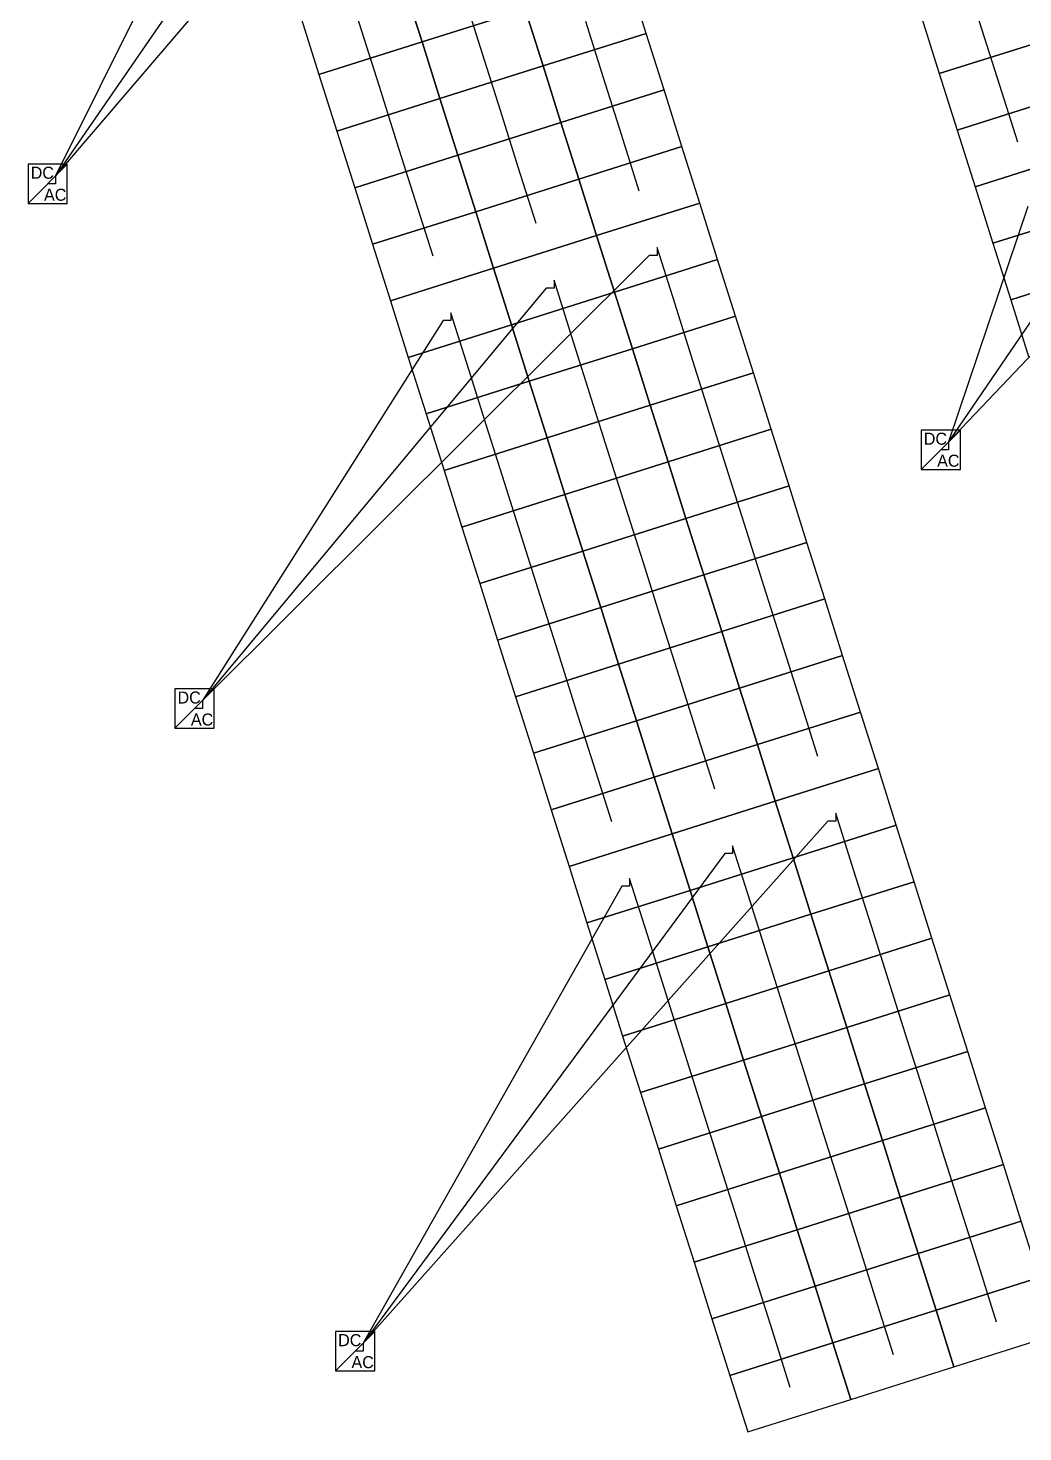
# Model space of a CAD drawing. Header units: feet. Extents: x -377 to 137, y -216 to 143.
# Drawn here: x -365.5 to -303.1, y -216.2 to -128.2 of the extents above; entities that cross this region are included whole.
import ezdxf

# ---------------------------------------------------------------- set-up
doc = ezdxf.new("R2010")
doc.units = ezdxf.units.FT
for name, color, linetype in [('Connections', 7, 'CONTINUOUS'), ('Inverters', 7, 'CONTINUOUS'), ('Modules', 7, 'CONTINUOUS'), ('Strings', 7, 'CONTINUOUS')]:
    doc.layers.add(name, color=color, linetype=linetype)

msp = doc.modelspace()

# ---------------------------------------------------------------- linework, layer by layer
at = {"layer": 'Connections', "color": 91}
for p, q in [((-337.739, -107.024), (-363.762, -137.481)), ((-344.203, -109.066), (-363.762, -137.481)), ((-350.667, -111.108), (-363.762, -137.481)), ((-289.892, -135.318), (-307.775, -154.15)), ((-363.762, -137.973), (-364.254, -137.973)), ((-363.762, -137.973), (-364.254, -137.973)), ((-363.762, -137.973), (-364.254, -137.973)), ((-363.762, -137.481), (-363.762, -137.973)), ((-363.762, -137.481), (-363.762, -137.973)), ((-363.762, -137.481), (-363.762, -137.973)), ((-296.356, -137.36), (-307.775, -154.15)), ((-302.82, -139.402), (-307.775, -154.15)), ((-326.541, -142.469), (-354.557, -170.369)), ((-326.049, -142.469), (-326.541, -142.469)), ((-326.049, -141.977), (-326.049, -142.469)), ((-332.513, -144.019), (-332.513, -144.511)), ((-333.005, -144.511), (-354.557, -170.369)), ((-332.513, -144.511), (-333.005, -144.511)), ((-339.469, -146.553), (-354.557, -170.369)), ((-338.977, -146.553), (-339.469, -146.553)), ((-338.977, -146.061), (-338.977, -146.553)), ((-307.775, -154.642), (-308.267, -154.642)), ((-307.775, -154.642), (-308.267, -154.642)), ((-307.775, -154.642), (-308.267, -154.642)), ((-307.775, -154.15), (-307.775, -154.642)), ((-307.775, -154.15), (-307.775, -154.642)), ((-307.775, -154.15), (-307.775, -154.642)), ((-354.557, -170.369), (-354.557, -170.862)), ((-354.557, -170.369), (-354.557, -170.862)), ((-354.557, -170.369), (-354.557, -170.862)), ((-354.557, -170.862), (-355.049, -170.862)), ((-354.557, -170.862), (-355.049, -170.862)), ((-354.557, -170.862), (-355.049, -170.862)), ((-314.851, -177.422), (-314.851, -177.914)), ((-315.344, -177.914), (-344.488, -210.646)), ((-314.851, -177.914), (-315.344, -177.914)), ((-321.315, -179.464), (-321.315, -179.956)), ((-321.807, -179.956), (-344.488, -210.646)), ((-321.315, -179.956), (-321.807, -179.956)), ((-328.271, -181.998), (-344.488, -210.646)), ((-327.779, -181.998), (-328.271, -181.998)), ((-327.779, -181.506), (-327.779, -181.998)), ((-344.488, -211.138), (-344.98, -211.138)), ((-344.488, -211.138), (-344.98, -211.138)), ((-344.488, -211.138), (-344.98, -211.138)), ((-344.488, -210.646), (-344.488, -211.138)), ((-344.488, -210.646), (-344.488, -211.138)), ((-344.488, -210.646), (-344.488, -211.138))]:
    msp.add_line(p, q, dxfattribs=at)
at = {"layer": 'Inverters'}
for p, q in [((-363.024, -136.743), (-365.484, -136.743)), ((-365.484, -136.743), (-365.484, -139.204)), ((-365.484, -139.204), (-363.024, -136.743)), ((-363.024, -139.204), (-363.024, -136.743)), ((-365.484, -139.204), (-363.024, -139.204)), ((-307.037, -153.412), (-309.497, -153.412)), ((-309.497, -153.412), (-309.497, -155.872)), ((-309.497, -155.872), (-307.037, -153.412)), ((-307.037, -155.872), (-307.037, -153.412)), ((-309.497, -155.872), (-307.037, -155.872)), ((-353.818, -169.631), (-356.279, -169.631)), ((-356.279, -169.631), (-356.279, -172.092)), ((-356.279, -172.092), (-353.818, -169.631)), ((-353.818, -172.092), (-353.818, -169.631)), ((-356.279, -172.092), (-353.818, -172.092)), ((-343.75, -209.908), (-346.21, -209.908)), ((-346.21, -209.908), (-346.21, -212.368)), ((-346.21, -212.368), (-343.75, -209.908)), ((-343.75, -212.368), (-343.75, -209.908)), ((-346.21, -212.368), (-343.75, -212.368))]:
    msp.add_line(p, q, dxfattribs=at)
at = {"layer": 'Modules', "color": 254}
for p, q in [((-340.784, -129.089), (-341.904, -125.545)), ((-341.904, -125.545), (-340.784, -129.089)), ((-326.737, -128.55), (-327.856, -125.005)), ((-334.32, -127.047), (-340.784, -129.089)), ((-340.784, -129.089), (-334.32, -127.047)), ((-333.2, -130.592), (-334.32, -127.047)), ((-334.32, -127.047), (-333.2, -130.592)), ((-309.479, -127.525), (-308.359, -131.069)), ((-348.367, -127.587), (-347.248, -131.131)), ((-340.784, -129.089), (-347.248, -131.131)), ((-347.248, -131.131), (-340.784, -129.089)), ((-339.664, -132.634), (-340.784, -129.089)), ((-340.784, -129.089), (-339.664, -132.634)), ((-326.737, -128.55), (-333.2, -130.592)), ((-333.2, -130.592), (-326.737, -128.55)), ((-325.617, -132.094), (-326.737, -128.55)), ((-301.895, -129.027), (-308.359, -131.069)), ((-308.359, -131.069), (-301.895, -129.027)), ((-333.2, -130.592), (-339.664, -132.634)), ((-339.664, -132.634), (-333.2, -130.592)), ((-332.081, -134.136), (-333.2, -130.592)), ((-333.2, -130.592), (-332.081, -134.136)), ((-308.359, -131.069), (-307.239, -134.614)), ((-347.248, -131.131), (-346.128, -134.676)), ((-339.664, -132.634), (-346.128, -134.676)), ((-346.128, -134.676), (-339.664, -132.634)), ((-338.544, -136.178), (-339.664, -132.634)), ((-339.664, -132.634), (-338.544, -136.178)), ((-325.617, -132.094), (-332.081, -134.136)), ((-332.081, -134.136), (-325.617, -132.094)), ((-324.497, -135.639), (-325.617, -132.094)), ((-300.776, -132.572), (-307.239, -134.614)), ((-307.239, -134.614), (-300.776, -132.572)), ((-332.081, -134.136), (-338.544, -136.178)), ((-338.544, -136.178), (-332.081, -134.136)), ((-330.961, -137.681), (-332.081, -134.136)), ((-332.081, -134.136), (-330.961, -137.681)), ((-307.239, -134.614), (-306.12, -138.158)), ((-346.128, -134.676), (-345.008, -138.22)), ((-338.544, -136.178), (-345.008, -138.22)), ((-345.008, -138.22), (-338.544, -136.178)), ((-337.425, -139.723), (-338.544, -136.178)), ((-338.544, -136.178), (-337.425, -139.723)), ((-324.497, -135.639), (-330.961, -137.681)), ((-330.961, -137.681), (-324.497, -135.639)), ((-323.377, -139.183), (-324.497, -135.639)), ((-299.656, -136.116), (-306.12, -138.158)), ((-306.12, -138.158), (-299.656, -136.116)), ((-330.961, -137.681), (-337.425, -139.723)), ((-337.425, -139.723), (-330.961, -137.681)), ((-329.841, -141.225), (-330.961, -137.681)), ((-330.961, -137.681), (-329.841, -141.225)), ((-345.008, -138.22), (-343.888, -141.765)), ((-306.12, -138.158), (-305, -141.703)), ((-337.425, -139.723), (-343.888, -141.765)), ((-343.888, -141.765), (-337.425, -139.723)), ((-336.305, -143.267), (-337.425, -139.723)), ((-337.425, -139.723), (-336.305, -143.267)), ((-323.377, -139.183), (-329.841, -141.225)), ((-329.841, -141.225), (-323.377, -139.183)), ((-322.257, -142.728), (-323.377, -139.183)), ((-298.536, -139.661), (-305, -141.703)), ((-305, -141.703), (-298.536, -139.661)), ((-329.841, -141.225), (-336.305, -143.267)), ((-336.305, -143.267), (-329.841, -141.225)), ((-328.721, -144.77), (-329.841, -141.225)), ((-329.841, -141.225), (-328.721, -144.77)), ((-343.888, -141.765), (-342.769, -145.309)), ((-305, -141.703), (-303.88, -145.247)), ((-336.305, -143.267), (-342.769, -145.309)), ((-342.769, -145.309), (-336.305, -143.267)), ((-335.185, -146.812), (-336.305, -143.267)), ((-336.305, -143.267), (-335.185, -146.812)), ((-322.257, -142.728), (-328.721, -144.77)), ((-328.721, -144.77), (-322.257, -142.728)), ((-321.138, -146.272), (-322.257, -142.728)), ((-297.416, -143.205), (-303.88, -145.247)), ((-303.88, -145.247), (-297.416, -143.205)), ((-328.721, -144.77), (-335.185, -146.812)), ((-335.185, -146.812), (-328.721, -144.77)), ((-327.601, -148.314), (-328.721, -144.77)), ((-328.721, -144.77), (-327.601, -148.314)), ((-342.769, -145.309), (-341.649, -148.854)), ((-303.88, -145.247), (-302.76, -148.792)), ((-335.185, -146.812), (-341.649, -148.854)), ((-341.649, -148.854), (-335.185, -146.812)), ((-334.065, -150.356), (-335.185, -146.812)), ((-335.185, -146.812), (-334.065, -150.356)), ((-321.138, -146.272), (-327.601, -148.314)), ((-327.601, -148.314), (-321.138, -146.272)), ((-320.018, -149.817), (-321.138, -146.272)), ((-327.601, -148.314), (-334.065, -150.356)), ((-334.065, -150.356), (-327.601, -148.314)), ((-326.482, -151.859), (-327.601, -148.314)), ((-327.601, -148.314), (-326.482, -151.859)), ((-341.649, -148.854), (-340.529, -152.399)), ((-334.065, -150.356), (-340.529, -152.399)), ((-340.529, -152.399), (-334.065, -150.356)), ((-332.945, -153.901), (-334.065, -150.356)), ((-334.065, -150.356), (-332.945, -153.901)), ((-320.018, -149.817), (-326.482, -151.859)), ((-326.482, -151.859), (-320.018, -149.817)), ((-318.898, -153.362), (-320.018, -149.817)), ((-326.482, -151.859), (-332.945, -153.901)), ((-332.945, -153.901), (-326.482, -151.859)), ((-325.362, -155.404), (-326.482, -151.859)), ((-326.482, -151.859), (-325.362, -155.404)), ((-340.529, -152.399), (-339.409, -155.943)), ((-332.945, -153.901), (-339.409, -155.943)), ((-339.409, -155.943), (-332.945, -153.901)), ((-331.826, -157.446), (-332.945, -153.901)), ((-332.945, -153.901), (-331.826, -157.446)), ((-318.898, -153.362), (-325.362, -155.404)), ((-325.362, -155.404), (-318.898, -153.362)), ((-317.778, -156.906), (-318.898, -153.362)), ((-325.362, -155.404), (-331.826, -157.446)), ((-331.826, -157.446), (-325.362, -155.404)), ((-324.242, -158.948), (-325.362, -155.404)), ((-325.362, -155.404), (-324.242, -158.948)), ((-339.409, -155.943), (-338.289, -159.488)), ((-331.826, -157.446), (-338.289, -159.488)), ((-338.289, -159.488), (-331.826, -157.446)), ((-330.706, -160.99), (-331.826, -157.446)), ((-331.826, -157.446), (-330.706, -160.99)), ((-317.778, -156.906), (-324.242, -158.948)), ((-324.242, -158.948), (-317.778, -156.906)), ((-316.659, -160.451), (-317.778, -156.906)), ((-324.242, -158.948), (-330.706, -160.99)), ((-330.706, -160.99), (-324.242, -158.948)), ((-323.122, -162.493), (-324.242, -158.948)), ((-324.242, -158.948), (-323.122, -162.493)), ((-338.289, -159.488), (-337.17, -163.032)), ((-330.706, -160.99), (-337.17, -163.032)), ((-337.17, -163.032), (-330.706, -160.99)), ((-329.586, -164.535), (-330.706, -160.99)), ((-330.706, -160.99), (-329.586, -164.535)), ((-316.659, -160.451), (-323.122, -162.493)), ((-323.122, -162.493), (-316.659, -160.451)), ((-315.539, -163.995), (-316.659, -160.451)), ((-323.122, -162.493), (-329.586, -164.535)), ((-329.586, -164.535), (-323.122, -162.493)), ((-322.003, -166.037), (-323.122, -162.493)), ((-323.122, -162.493), (-322.003, -166.037)), ((-337.17, -163.032), (-336.05, -166.577)), ((-315.539, -163.995), (-322.003, -166.037)), ((-322.003, -166.037), (-315.539, -163.995)), ((-314.419, -167.54), (-315.539, -163.995)), ((-329.586, -164.535), (-336.05, -166.577)), ((-336.05, -166.577), (-329.586, -164.535)), ((-328.466, -168.079), (-329.586, -164.535)), ((-329.586, -164.535), (-328.466, -168.079)), ((-322.003, -166.037), (-328.466, -168.079)), ((-328.466, -168.079), (-322.003, -166.037)), ((-320.883, -169.582), (-322.003, -166.037)), ((-322.003, -166.037), (-320.883, -169.582)), ((-336.05, -166.577), (-334.93, -170.121)), ((-314.419, -167.54), (-320.883, -169.582)), ((-320.883, -169.582), (-314.419, -167.54)), ((-313.299, -171.084), (-314.419, -167.54)), ((-328.466, -168.079), (-334.93, -170.121)), ((-334.93, -170.121), (-328.466, -168.079)), ((-327.347, -171.624), (-328.466, -168.079)), ((-328.466, -168.079), (-327.347, -171.624)), ((-320.883, -169.582), (-327.347, -171.624)), ((-327.347, -171.624), (-320.883, -169.582)), ((-319.763, -173.126), (-320.883, -169.582)), ((-320.883, -169.582), (-319.763, -173.126)), ((-334.93, -170.121), (-333.81, -173.666)), ((-313.299, -171.084), (-319.763, -173.126)), ((-319.763, -173.126), (-313.299, -171.084)), ((-312.18, -174.629), (-313.299, -171.084)), ((-327.347, -171.624), (-333.81, -173.666)), ((-333.81, -173.666), (-327.347, -171.624)), ((-326.227, -175.168), (-327.347, -171.624)), ((-327.347, -171.624), (-326.227, -175.168)), ((-319.763, -173.126), (-326.227, -175.168)), ((-326.227, -175.168), (-319.763, -173.126)), ((-318.643, -176.671), (-319.763, -173.126)), ((-319.763, -173.126), (-318.643, -176.671)), ((-333.81, -173.666), (-332.691, -177.21)), ((-312.18, -174.629), (-318.643, -176.671)), ((-318.643, -176.671), (-312.18, -174.629)), ((-311.06, -178.173), (-312.18, -174.629)), ((-326.227, -175.168), (-332.691, -177.21)), ((-332.691, -177.21), (-326.227, -175.168)), ((-325.107, -178.713), (-326.227, -175.168)), ((-326.227, -175.168), (-325.107, -178.713)), ((-318.643, -176.671), (-325.107, -178.713)), ((-325.107, -178.713), (-318.643, -176.671)), ((-317.523, -180.215), (-318.643, -176.671)), ((-318.643, -176.671), (-317.523, -180.215)), ((-332.691, -177.21), (-331.571, -180.755)), ((-311.06, -178.173), (-317.523, -180.215)), ((-317.523, -180.215), (-311.06, -178.173)), ((-309.94, -181.718), (-311.06, -178.173)), ((-325.107, -178.713), (-331.571, -180.755)), ((-331.571, -180.755), (-325.107, -178.713)), ((-323.987, -182.257), (-325.107, -178.713)), ((-325.107, -178.713), (-323.987, -182.257)), ((-317.523, -180.215), (-323.987, -182.257)), ((-323.987, -182.257), (-317.523, -180.215)), ((-316.404, -183.76), (-317.523, -180.215)), ((-317.523, -180.215), (-316.404, -183.76)), ((-331.571, -180.755), (-330.451, -184.299)), ((-309.94, -181.718), (-316.404, -183.76)), ((-316.404, -183.76), (-309.94, -181.718)), ((-308.82, -185.262), (-309.94, -181.718)), ((-323.987, -182.257), (-330.451, -184.299)), ((-330.451, -184.299), (-323.987, -182.257)), ((-322.867, -185.802), (-323.987, -182.257)), ((-323.987, -182.257), (-322.867, -185.802)), ((-316.404, -183.76), (-322.867, -185.802)), ((-322.867, -185.802), (-316.404, -183.76)), ((-315.284, -187.304), (-316.404, -183.76)), ((-316.404, -183.76), (-315.284, -187.304)), ((-330.451, -184.299), (-329.331, -187.844)), ((-308.82, -185.262), (-315.284, -187.304)), ((-315.284, -187.304), (-308.82, -185.262)), ((-307.7, -188.807), (-308.82, -185.262)), ((-322.867, -185.802), (-329.331, -187.844)), ((-329.331, -187.844), (-322.867, -185.802)), ((-321.748, -189.346), (-322.867, -185.802)), ((-322.867, -185.802), (-321.748, -189.346)), ((-315.284, -187.304), (-321.748, -189.346)), ((-321.748, -189.346), (-315.284, -187.304)), ((-314.164, -190.849), (-315.284, -187.304)), ((-315.284, -187.304), (-314.164, -190.849)), ((-329.331, -187.844), (-328.211, -191.388)), ((-307.7, -188.807), (-314.164, -190.849)), ((-314.164, -190.849), (-307.7, -188.807)), ((-306.581, -192.351), (-307.7, -188.807)), ((-321.748, -189.346), (-328.211, -191.388)), ((-328.211, -191.388), (-321.748, -189.346)), ((-320.628, -192.891), (-321.748, -189.346)), ((-321.748, -189.346), (-320.628, -192.891)), ((-314.164, -190.849), (-320.628, -192.891)), ((-320.628, -192.891), (-314.164, -190.849)), ((-313.044, -194.393), (-314.164, -190.849)), ((-314.164, -190.849), (-313.044, -194.393)), ((-328.211, -191.388), (-327.092, -194.933)), ((-306.581, -192.351), (-313.044, -194.393)), ((-313.044, -194.393), (-306.581, -192.351)), ((-305.461, -195.896), (-306.581, -192.351)), ((-320.628, -192.891), (-327.092, -194.933)), ((-327.092, -194.933), (-320.628, -192.891)), ((-319.508, -196.435), (-320.628, -192.891)), ((-320.628, -192.891), (-319.508, -196.435)), ((-313.044, -194.393), (-319.508, -196.435)), ((-319.508, -196.435), (-313.044, -194.393)), ((-311.925, -197.938), (-313.044, -194.393)), ((-313.044, -194.393), (-311.925, -197.938)), ((-327.092, -194.933), (-325.972, -198.477)), ((-305.461, -195.896), (-311.925, -197.938)), ((-311.925, -197.938), (-305.461, -195.896)), ((-304.341, -199.44), (-305.461, -195.896)), ((-319.508, -196.435), (-325.972, -198.477)), ((-325.972, -198.477), (-319.508, -196.435)), ((-318.388, -199.98), (-319.508, -196.435)), ((-319.508, -196.435), (-318.388, -199.98)), ((-311.925, -197.938), (-318.388, -199.98)), ((-318.388, -199.98), (-311.925, -197.938)), ((-310.805, -201.482), (-311.925, -197.938)), ((-311.925, -197.938), (-310.805, -201.482)), ((-325.972, -198.477), (-324.852, -202.022)), ((-304.341, -199.44), (-310.805, -201.482)), ((-310.805, -201.482), (-304.341, -199.44)), ((-303.221, -202.985), (-304.341, -199.44)), ((-318.388, -199.98), (-324.852, -202.022)), ((-324.852, -202.022), (-318.388, -199.98)), ((-317.269, -203.524), (-318.388, -199.98)), ((-318.388, -199.98), (-317.269, -203.524)), ((-324.852, -202.022), (-323.732, -205.566)), ((-310.805, -201.482), (-317.269, -203.524)), ((-317.269, -203.524), (-310.805, -201.482)), ((-309.685, -205.027), (-310.805, -201.482)), ((-310.805, -201.482), (-309.685, -205.027)), ((-303.221, -202.985), (-309.685, -205.027)), ((-309.685, -205.027), (-303.221, -202.985)), ((-302.102, -206.529), (-303.221, -202.985)), ((-317.269, -203.524), (-323.732, -205.566)), ((-323.732, -205.566), (-317.269, -203.524)), ((-316.149, -207.069), (-317.269, -203.524)), ((-317.269, -203.524), (-316.149, -207.069)), ((-323.732, -205.566), (-322.613, -209.111)), ((-309.685, -205.027), (-316.149, -207.069)), ((-316.149, -207.069), (-309.685, -205.027)), ((-308.565, -208.571), (-309.685, -205.027)), ((-309.685, -205.027), (-308.565, -208.571)), ((-302.102, -206.529), (-308.565, -208.571)), ((-308.565, -208.571), (-302.102, -206.529)), ((-316.149, -207.069), (-322.613, -209.111)), ((-322.613, -209.111), (-316.149, -207.069)), ((-315.029, -210.613), (-316.149, -207.069)), ((-316.149, -207.069), (-315.029, -210.613)), ((-322.613, -209.111), (-321.493, -212.655)), ((-308.565, -208.571), (-315.029, -210.613)), ((-315.029, -210.613), (-308.565, -208.571)), ((-307.445, -212.116), (-308.565, -208.571)), ((-308.565, -208.571), (-307.445, -212.116)), ((-307.445, -212.116), (-300.982, -210.074)), ((-315.029, -210.613), (-321.493, -212.655)), ((-321.493, -212.655), (-315.029, -210.613)), ((-313.909, -214.158), (-315.029, -210.613)), ((-315.029, -210.613), (-313.909, -214.158)), ((-321.493, -212.655), (-320.373, -216.2)), ((-313.909, -214.158), (-307.445, -212.116)), ((-320.373, -216.2), (-313.909, -214.158))]:
    msp.add_line(p, q, dxfattribs=at)
at = {"layer": 'Strings', "color": 11}
for p, q in [((-305.687, -128.276), (-307.927, -121.187)), ((-344.576, -128.338), (-345.695, -124.794)), ((-336.992, -129.841), (-338.112, -126.296)), ((-343.456, -131.883), (-344.576, -128.338)), ((-329.409, -131.343), (-330.528, -127.799)), ((-304.567, -131.821), (-305.687, -128.276)), ((-335.872, -133.385), (-336.992, -129.841)), ((-342.336, -135.427), (-343.456, -131.883)), ((-328.289, -134.888), (-329.409, -131.343)), ((-303.448, -135.365), (-304.567, -131.821)), ((-334.753, -136.93), (-335.872, -133.385)), ((-341.216, -138.972), (-342.336, -135.427)), ((-327.169, -138.432), (-328.289, -134.888)), ((-333.633, -140.474), (-334.753, -136.93)), ((-340.097, -142.516), (-341.216, -138.972)), ((-324.929, -145.521), (-326.049, -141.977)), ((-331.393, -147.563), (-332.513, -144.019)), ((-323.81, -149.066), (-324.929, -145.521)), ((-337.857, -149.605), (-338.977, -146.061)), ((-329.154, -154.652), (-331.393, -147.563)), ((-321.57, -156.155), (-323.81, -149.066)), ((-336.737, -153.15), (-337.857, -149.605)), ((-335.617, -156.694), (-336.737, -153.15)), ((-328.034, -158.197), (-329.154, -154.652)), ((-320.45, -159.699), (-321.57, -156.155)), ((-333.378, -163.783), (-335.617, -156.694)), ((-326.914, -161.741), (-328.034, -158.197)), ((-319.331, -163.244), (-320.45, -159.699)), ((-325.794, -165.286), (-326.914, -161.741)), ((-318.211, -166.788), (-319.331, -163.244)), ((-332.258, -167.328), (-333.378, -163.783)), ((-324.675, -168.83), (-325.794, -165.286)), ((-317.091, -170.333), (-318.211, -166.788)), ((-331.138, -170.872), (-332.258, -167.328)), ((-323.555, -172.375), (-324.675, -168.83)), ((-315.971, -173.877), (-317.091, -170.333)), ((-330.019, -174.417), (-331.138, -170.872)), ((-322.435, -175.919), (-323.555, -172.375)), ((-328.899, -177.961), (-330.019, -174.417)), ((-313.732, -180.966), (-314.851, -177.422)), ((-320.195, -183.008), (-321.315, -179.464)), ((-312.612, -184.511), (-313.732, -180.966)), ((-326.659, -185.05), (-327.779, -181.506)), ((-317.956, -190.097), (-320.195, -183.008)), ((-310.372, -191.6), (-312.612, -184.511)), ((-324.42, -192.139), (-326.659, -185.05)), ((-316.836, -193.642), (-317.956, -190.097)), ((-309.253, -195.144), (-310.372, -191.6)), ((-322.18, -199.229), (-324.42, -192.139)), ((-315.716, -197.186), (-316.836, -193.642)), ((-308.133, -198.689), (-309.253, -195.144)), ((-314.597, -200.731), (-315.716, -197.186)), ((-307.013, -202.234), (-308.133, -198.689)), ((-321.06, -202.773), (-322.18, -199.229)), ((-313.477, -204.276), (-314.597, -200.731)), ((-305.893, -205.778), (-307.013, -202.234)), ((-319.941, -206.318), (-321.06, -202.773)), ((-312.357, -207.82), (-313.477, -204.276)), ((-304.774, -209.323), (-305.893, -205.778)), ((-318.821, -209.862), (-319.941, -206.318)), ((-311.237, -211.365), (-312.357, -207.82)), ((-317.701, -213.407), (-318.821, -209.862))]:
    msp.add_line(p, q, dxfattribs=at)

# ---------------------------------------------------------------- texts
at = {"layer": 'Inverters'}
for s, p in [('DC', (-365.32, -137.662)), ('AC', (-364.484, -139.04)), ('DC', (-309.333, -154.33)), ('AC', (-308.496, -155.708)), ('DC', (-356.115, -170.55)), ('AC', (-355.278, -171.928)), ('DC', (-346.046, -210.826)), ('AC', (-345.21, -212.204))]:
    msp.add_text(s, height=0.7546, dxfattribs=at).set_placement(p)

doc.saveas('drawing.dxf')
